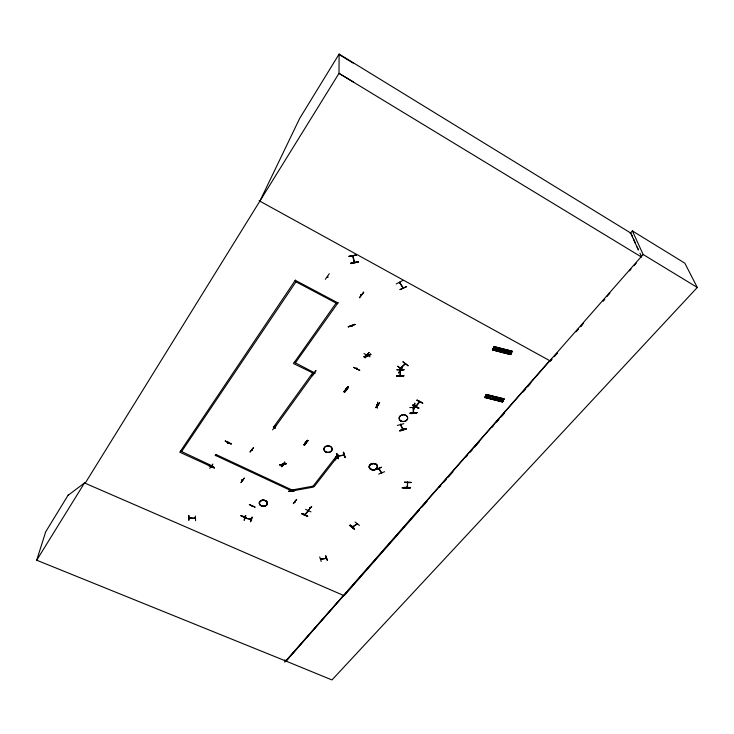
<?xml version="1.0" encoding="UTF-8"?>
<svg xmlns="http://www.w3.org/2000/svg" width="734" height="734" viewBox="0 0 734 734"><rect width="100%" height="100%" fill="white"/><g stroke="black" fill="none" stroke-linecap="round" stroke-linejoin="round"><path stroke-width="1.1" d="M338.025 455.539L338.108 456.236L338.108 455.585M336.658 453.456L338.264 458.732L336.704 453.428M336.447 457.117L336.007 457.282L336.227 456.704M336.622 456.897L336.429 457.135M630.662 232.999L339.117 54.059L338.998 73.345L85.162 483.238L84.502 482.954L68.28 495.175L68.427 494.67L45.673 531.847L36.7 560.216L285.939 661.068L549.693 360.642M215.906 454.474L292.022 489.982L313.079 486.156L314.17 486.66L336.906 457.429M295.398 362.825L338.08 302.683M337.457 455.704L337.658 456.319L337.576 455.63M215.301 455.337L291.389 490.798L292.022 489.982L292.352 490.918L313.39 487.101L313.079 486.156L335.805 456.897M336.135 456.722L335.952 456.961M337.337 303.738L294.71 281.131M396.764 376.129L396.755 375.579M336.108 303.087L293.49 363.541L313.877 373.459M403.819 376.037C389.506 375.579 399.773 377.349 403.819 375.551M403.828 375.826L396.764 375.817M252.569 450.162L252.01 449.841M188.574 515.497L188.867 520.021M325.905 558.28L326.327 557.767M320.565 558.757L320.565 559.381L326.447 558.372L326.401 557.803M327.557 560.391L325.777 555.858M188.849 520.259L188.968 515.286M189.592 518.03L188.959 517.397M327.226 560.464L325.749 555.858M325.979 558.06L325.905 557.84M329.263 273.709L325.327 279.315M195.336 515.984L195.583 520.727M328.043 276.984L327.465 276.672M321.171 558.978L320.987 558.684M321.226 561.492L319.685 556.923M367.45 354.917C367.101 354.907 366.835 355.843 367.936 355.302M211.493 465.741L211.355 466.255M275.03 427.72L274.534 427.408M400.415 374.753L400.425 375.79L400.168 374.753M400.636 370.477L400.581 369.56M310.932 511.855L305.555 509.35M315.904 370.642L312.253 375.588M311.601 506.414L308.298 510.314M283.085 464.457L282.627 463.76M314.06 373.487L314.189 372.872L314.592 373.349M309.564 508.111L309.711 507.864M309.766 507.827L309.794 508.57L309.959 507.919M273.443 426.931L274.562 427.821L314.583 372.496M314.18 373.257L314.684 373.789L314.776 373.092M404.049 369.606L396.929 369.716M312.693 372.863L273.415 427.271M308.06 510.378L307.959 511.323L307.711 510.726M307.941 510.442L307.968 511.268M308.28 510.286L308.262 510.91M228.311 442.29L227.944 443.189L227.751 442.565M228.283 442.721L227.935 443.143L227.925 442.657M307.583 440.473L304.096 444.896M304.335 445.043L307.72 440.299L304.096 444.74M305.096 514.433L304.793 514.883L304.821 514.351M305.041 514.075L304.986 514.965L308.216 510.947M305.161 514.13L305.353 514.213M305.858 442.841L305.812 442.4M305.968 442.198L305.803 442.859M306.518 442.529L306.408 443.134L306.317 442.685M306.436 443.116L306.491 442.455M404.021 487.826L404.03 487.321L410.554 487.514M301.949 513.892C319.382 521.076 290.38 508.846 307.463 516.397M305.289 442.263L306.564 442.932M305.353 442.657L305.408 442.107M400.571 370.321L400.342 369.56M410.545 487.963C393.929 487.275 405.856 488.743 410.554 487.459M410.563 487.734L404.039 487.559M295.389 501.239L295.215 501.9L295.407 501.432M630.167 233.495L632.378 230.916L684.831 263.176L697.3 287.462L331.961 679.941L285.939 661.068M295.224 501.873L294.985 501.313M294.995 501.744L295.105 501.166M284.911 659.802L284.783 662.086L343.549 595.457M293.38 503.652L296.674 499.34L293.407 503.487M292.132 489.89L292.049 490.835L292.049 489.624M292.297 490.275L292.306 490.679M351.861 326.208L351.76 325.382M289.022 491.129C293.949 492.285 300.637 488.385 289.04 491.184M294.196 362.229L314.565 372.826M284.709 462.117C285.544 462.576 281.636 467.696 281.379 466.475M283.113 464.044L283.296 465.044L282.856 464.163M283.021 463.943L283.03 465.017M212.144 465.521L211.502 466.723L179.793 452.227L295.444 280.039M283.296 465.044L283.324 464.521M295.967 281.801L181.61 451.548M377.23 407.865L377.643 402.26M377.239 408.021L377.606 402.278M378.093 404.755C378.322 405.443 377.276 405.691 378.166 404.81M282.535 463.778L282.902 464.576M396.947 369.872L404.039 369.817M346.356 389.424L346.264 388.947M276.223 425.353L272.534 429.867M274.644 427.252L275.158 428.133L275.213 427.463M361.486 294.958L360.651 294.765L361.412 294.894M407.232 487.119L407.196 487.624L407.581 482.21M307.684 511.249L308.051 510.8L304.83 514.782M414.297 405.856C414.38 406.131 413.692 406.59 414.325 405.581M414.233 408.921L414.774 403.131M414.325 408.893L414.793 403.278M254.992 507.029L249.413 504.57M251.239 518.938L251 519.534L251.12 518.865M252.294 517.241L250.725 521.755M250.615 518.8L250.569 519.433L251.046 519.094M251.89 505.68L252.111 506.24M250.698 518.764L250.652 519.186M252.001 505.543L252.037 505.965M241.027 515.754L246.707 518.195L241.018 515.791M245.725 517.819L245.064 518.195L245.046 517.543M245.073 518.176L245.193 517.525M251.909 450.089L251.955 449.447L251.909 450.089L252.358 449.878M245.707 515.69L244.229 520.076M252.45 450.318L252.524 449.658M245.633 518.277L245.624 517.626M253.496 447.703L250.211 451.924M243.936 516.268L243.807 516.892L244.202 516.36M244.046 516.965L244.009 516.277M241.073 482.421L244.202 478.118M242.605 479.908L242.504 480.577L241.926 479.972M242.44 480.541L242.11 479.733M241.963 480.32L242.202 479.724M242.688 480.008L242.137 480.155M231.118 444.042L225.237 440.996L231.173 443.804M413.086 407.59L413.361 413.003L413.306 412.049M413.27 412.517L413.646 412.958L413.545 412.04L413.637 412.875M228.109 442.189L227.898 443.189L228.054 442.712M214.401 467.576C204.336 462.356 208.511 466.833 214.42 467.54M211.887 466.053L211.887 466.613L212.089 466.007M212.933 464.044L209.759 468.329M211.502 466.723L211.731 465.521M195.189 518.452L195.216 517.8M194.776 517.773L194.703 518.424M419.527 401.425L419.27 402.287L419.701 401.755M195.216 518.433L188.95 518.03L189.088 517.36M189.537 517.387L189.601 517.865M189.51 518.039L189.537 517.415M493.964 346.641L492.441 349.925L510.598 354.568L512.011 351.32M510.662 354.192L511.066 353.559L492.909 348.907L492.523 349.65L510.671 354.293L492.652 349.467M502.524 401.984L504.029 398.865L486.394 394.479L485 397.25L502.533 401.975L484.945 397.589M502.597 401.718L502.854 401.159M511.69 352.265L511.901 351.806L493.587 347.228L511.699 352.265L493.597 347.329L493.844 346.659L512.167 351.274L493.982 346.586L493.78 347.035M493.725 347.145L512.149 351.311M486.229 394.855L503.863 399.232L503.579 399.819L486.018 395.066L503.671 399.498L503.891 398.92M492.899 348.934L510.956 353.678M502.588 401.608L484.99 397.351L485.33 396.736L502.845 401.195M180.445 451.015L212.098 465.87M413.013 405.085L418.573 408.297L418.765 407.81M418.756 408.04L412.994 405.15M401.003 421.142L401.012 421.132A4.266 3.404 -4.3 0 1 401.526 415.224A4.266 3.404 -4.3 0 1 407.673 418.343A4.266 3.404 -4.3 0 1 401.048 421.132L401.039 421.068M246.697 518.176L241.091 515.653M366.633 355.091L366.954 355.669L367.128 354.568M302.096 513.672L307.647 516.176L302.133 513.442M354.605 262.423L352.898 255.891M492.468 349.898L510.607 354.568M492.725 349.338L510.864 354.008M397.828 366.275L402.617 370.496M485.192 397.03L502.799 401.434M486.018 395.167L503.772 399.406M486.119 395.085L486.266 394.534L504.01 398.92M493.698 347.228L511.763 351.889M214.218 468.008L208.355 465.292M214.346 467.806L208.484 465.09L214.374 467.751M354.504 528.682C344.631 519.195 354.192 530.71 354.54 528.636M354.504 528.865L350.182 525.416M349.953 525.627L354.283 529.04L349.953 525.636L350.21 525.214M244.174 520.241L245.771 515.525M343.806 454.474L343.888 455.163L343.952 454.502M320.446 559.244L321.052 559.326M366.927 354.595C366.202 355.871 367.963 355.907 367.835 355.082M405.471 364.211C406.177 363.018 404.003 365.468 405.351 363.936M399.691 282.957L399.434 282.416M400.039 282.838L399.709 282.296M403.039 288.04L402.617 287.159M402.663 287.508L403.26 287.93M353.705 367.431L359.807 370.386L353.715 367.385M494.377 350.026L495.698 347.127M502.285 352.054L503.616 349.164M504.13 352.522L505.46 349.641M505.763 352.935L507.102 350.054M486.798 397.69L488.055 394.984M507.598 353.412L508.946 350.531M508.827 353.724L510.176 350.843M494.459 399.599L495.744 396.892M496.248 400.039L497.533 397.333M497.836 400.434L499.12 397.727M499.615 400.874L500.9 398.167M500.808 401.168L502.093 398.47M259.854 201.144L299.674 118.431L339.117 54.059M419.307 402.232L419.664 401.36M352.962 526.572L352.494 527.232L352.375 526.608M357.109 524.021L356.44 524.232L356.807 523.489M378.551 468.586L378.726 468.907M381.735 472.879L381.524 472.457M351.724 326.015L351.54 325.85M367.266 354.926L367.422 355.384L367.404 354.88M36.7 560.216L84.529 482.899L85.199 483.183M337.521 456.098L343.879 455.135M343.925 455.117L337.649 456.291M320.51 559.235L326.456 558.216M368.954 352.724L365.082 357.807L368.936 352.503M215.245 455.686L215.851 454.823M492.789 349.054L511.038 353.641M399.599 369.844L399.654 370.312L399.828 369.633M398.837 373.138L402.14 367.67M398.525 372.799L402.168 367.844M402.801 428.775L402.847 429.748L400.48 424.729M403.058 429.601L400.819 424.738M511.965 351.705L493.808 346.98M363.413 292.095L363.77 292.499L359.412 297.793L363.468 292.279M249.927 451.988L253.459 447.621M315.886 370.798L312.253 375.735M241.009 482.614L244.238 478.155M281.416 466.512L284.746 462.154L281.361 466.714M345.861 389.13L346.888 389.726L345.696 389.121M343.989 391.708L347.98 386.992L344.274 391.818M344.429 391.736L344.76 392.121L348.457 387.24M308.032 440.694L307.262 440.317L303.812 444.822L304.573 445.189L308.032 440.684M363.972 353.54L370.028 356.843M356.898 368.147L356.953 368.899L356.816 368.138M400.975 367.954L400.342 368.174L405.186 363.624L404.792 364.413M378.148 405.425L376.946 404.801M377.019 405.122L377.23 404.544M375.817 407.517L379.597 402.773M379.616 402.948L375.78 407.7L379.551 402.737M335.199 459.833C342.237 452.19 336.594 455.328 335.172 459.796M308.408 510.561L311.702 506.46M416.976 400.232L422.656 403.049M412.829 405.37L413.031 404.884L418.793 408.031M417.141 400.067L422.683 403.039M419.664 401.801L415.783 406.122M285.93 661.316L643.149 254.505L632.378 230.916M419.637 509.726L344.108 595.696L84.502 482.954M421.903 507.139L427.188 501.129M439.281 487.367L440.785 485.651M443.813 482.21L446.079 479.632M448.346 477.054L452.878 471.898M465.714 457.282L467.228 455.557M470.246 452.116L472.512 449.538M474.779 446.96L479.311 441.804M492.147 427.188L493.661 425.463M496.679 422.032L498.946 419.453M501.212 416.866L504.24 413.435M523.122 391.938L525.388 389.359M527.654 386.781L530.673 383.341M550.307 360.99L551.821 359.265L550.307 360.99L259.102 200.731M575.961 331.796L578.218 329.217L576.777 330.979M580.484 326.648L583.502 323.208M603.109 300.885L604.614 299.169M606.88 296.591L609.899 293.16M629.506 270.837L631.02 269.121M634.038 265.69L636.295 263.111M580.557 326.694L582.071 324.978M603.238 300.968L604.752 299.252M352.091 326.391L352.063 325.887M283.296 464.971L283.177 464.585M352.375 527.021L356.907 523.911M400.452 424.325L400.7 425.28L400.947 424.692M225.237 441.143L231.164 443.951M377.56 405.196L378.166 405.186M413.802 406.021L414.407 406.012M404.81 363.899L405.159 363.596L404.984 364.128M400.516 368.312L405.296 363.981M402.975 361.899L408.214 365.798L402.92 361.752M416.022 406.627L416.472 406.122L415.811 405.994M189.023 517.8L195.216 518.268L194.703 518.213M422.711 403.195L416.949 400.241M413.416 408.067L413.361 407.058M359.431 525.452L355.118 522.03M356.816 368.532L356.678 368.312M400.782 367.743L400.259 367.835M367.248 355.265L367.945 355.54L367.395 355.293M396.232 283.939L402.801 280.452M406.636 286.627L399.874 289.646L406.618 286.581M245.064 517.975L251.147 519.296M336.612 453.649L338.172 458.713M352.981 526.893L352.292 527.085L352.348 526.59M485.119 397.186L502.717 401.581M375.643 469.567L381.561 467.219L375.67 469.65M378.698 474.127L384.579 471.714M348.292 326.988L354.962 324.446M354.99 324.538L348.155 326.758L354.972 324.3M364.046 356.485L364.211 357.008L370.78 354.54M397.351 425.472L403.792 423.665M400.149 370.496L399.626 370.23M406.278 428.968C393.479 433.721 402.425 428.096 406.278 428.94M327.878 277.195L327.355 276.966M348.999 256.597L356.43 254.882M356.449 255.12L348.925 256.322L356.421 255.001M354.118 261.524L354.311 262.506M350.843 263.616L358.238 262.029L350.742 263.258L358.137 261.488M343.576 452.383L345.108 457.466L343.567 452.364M279.773 464.989L286.205 463.833M409.811 407.563L416.728 407.269M416.903 412.618C404.645 412.857 410.783 414.701 416.903 412.581M343.374 455.218L343.347 454.557M400.351 370.532C400.002 382.809 400.608 372.679 400.259 369.679M381.533 472.962L378.542 468.521M404.452 482.458L411.003 482.605M407.609 482.678L407.416 487.624L407.434 486.715L407.526 487.183M400.856 367.743L400.947 367.541M367.128 355.439L367.147 354.513M344.806 457.484L343.255 452.236M402.966 287.976L399.47 282.471M368.872 352.659L365.376 357.742M413.756 406.251L413.765 405.618M344.228 391.828L348.155 386.891M245.009 518.131L251.074 519.498M485.229 396.718L502.946 401.103M493.854 346.769L512.029 351.43M492.514 349.549L510.772 354.201M306.344 443.097L305.372 442.639M377.469 405.379L377.469 404.792M274.773 427.665L275.213 427.94M346.595 389.882L346.806 389.222M354.265 262.423L352.614 255.643M249.349 504.634L254.992 507.203M211.493 466.173L212.053 466.384M335.805 457.245L336.906 457.777M336.126 457.126L336.64 457.346M412.847 405.324L418.591 408.251M314.244 373.285L314.739 373.514M344.76 392.112L348.485 387.286M252.01 517.131L250.441 521.654M295.417 280.351L338.08 302.995M360.853 294.618L361.422 294.921M360.733 294.894L361.275 295.114M353.623 82.089L338.998 73.345L641.58 257.102M339.117 54.591L353.164 63.078M643.149 254.505L697.3 287.462M407.177 487.55L407.205 486.706M407.553 483.11L407.81 482.22M345.576 389.341L345.76 388.763M377.028 405.15L377.138 404.562M352.77 526.783L352.77 526.361M397.837 366.248L402.874 370.303M352.926 255.652L352.788 256.414M378.845 468.457L381.708 472.779M402.764 429.656L402.571 428.849M400.654 425.197L400.672 424.252M400.369 370.303L399.727 369.661M292.16 490.349L292.27 490.688M399.7 282.351L403.223 287.866M366.936 354.981L367.202 355.504M631.185 233.797L632.57 236.853M633.488 238.889L635.332 242.972M637.185 247.046L638.103 249.083M639.956 253.166L641.342 256.221M631.121 233.999L638.396 250.074M364.211 356.999L370.78 354.559L370.615 354.045M413.618 412.49L413.297 412.958L413.233 412.113M413.435 407.572L413.6 412.939M413.132 407.976L413.123 407.067M403.085 429.555L403.021 429.161M358.238 262.047L350.751 263.249M419.866 401.461L416.059 406.572L416.215 406.04M419.472 402.388L419.279 401.773L419.27 402.287M407.508 483.073L407.508 482.321M400.489 367.927L400.314 367.697M400.755 424.353L400.966 425.215M377.615 404.737L377.615 405.443M356.944 523.461L357.054 524.094L352.503 527.196L352.678 526.361M356.476 523.718L356.44 524.232M351.531 325.474L351.558 325.979M346.246 388.974L346.191 389.671M286.214 463.677L279.7 464.805L286.214 463.677M404.471 482.275L411.022 482.412L404.471 482.275M325.832 451.988L325.832 452.006A4.165 3.266 0.9 0 0 332.199 449.327A4.165 3.266 0.9 0 0 326.034 446.345A4.165 3.266 0.9 0 0 325.868 452.006L325.85 451.951M371.101 469.448L371.092 469.466A4.147 3.202 -1.9 0 0 377.496 466.769A4.147 3.202 -1.9 0 0 371.459 463.842A4.147 3.202 -1.9 0 0 371.12 469.393L371.12 469.411M416.417 406.168L416.417 406.168M347.723 386.873L343.98 391.727L347.723 386.873M338.438 455.236L334.887 459.677L338.438 455.236M557.097 353.256L554.078 356.696L557.115 353.265M370.642 354.247L364.055 356.706L370.652 354.274M406.168 428.674L399.764 430.739L406.168 428.674M295.334 490.229L289.012 491.367L295.334 490.229M416.93 412.811L410.04 413.242L416.921 412.792M401.039 420.958A4.257 3.395 -4.3 0 0 407.654 418.169A4.257 3.395 -4.3 0 0 401.516 415.059A4.257 3.395 -4.3 0 0 401.039 420.958M371.129 469.494A4.129 3.193 -1.9 0 0 377.487 466.879A4.12 3.184 -1.9 0 0 371.477 463.961A4.129 3.193 -1.9 0 0 371.129 469.494A4.12 3.184 -1.9 0 0 377.478 466.87A4.129 3.193 -1.9 0 0 371.468 463.971A4.12 3.184 -1.9 0 0 371.129 469.485M371.129 469.301A4.11 3.184 -1.9 0 0 377.459 466.696A4.11 3.184 -1.9 0 0 371.468 463.796A4.11 3.184 -1.9 0 0 371.129 469.301M260.533 505.359A4.037 3.028 4.3 0 0 267.24 504.157A4.037 3.028 4.3 0 0 262.249 500.322A4.037 3.028 4.3 0 0 260.533 505.359A4.019 3.019 4.3 0 0 267.231 504.166A4.019 3.019 4.3 0 0 262.249 500.349A4.019 3.019 4.3 0 0 260.542 505.359A4.037 3.037 4.4 0 0 267.259 504.056A4.037 3.037 4.4 0 0 262.258 500.221A4.037 3.037 4.4 0 0 260.533 505.258M260.561 505.175A4.009 3.009 4.4 0 0 267.231 503.983A4.009 3.009 4.4 0 0 262.267 500.175A4.009 3.009 4.4 0 0 260.561 505.175M325.878 451.823A4.156 3.257 0.9 0 0 332.199 449.153A4.156 3.257 0.9 0 0 326.043 446.18A4.156 3.257 0.9 0 0 325.878 451.823"/></g></svg>
